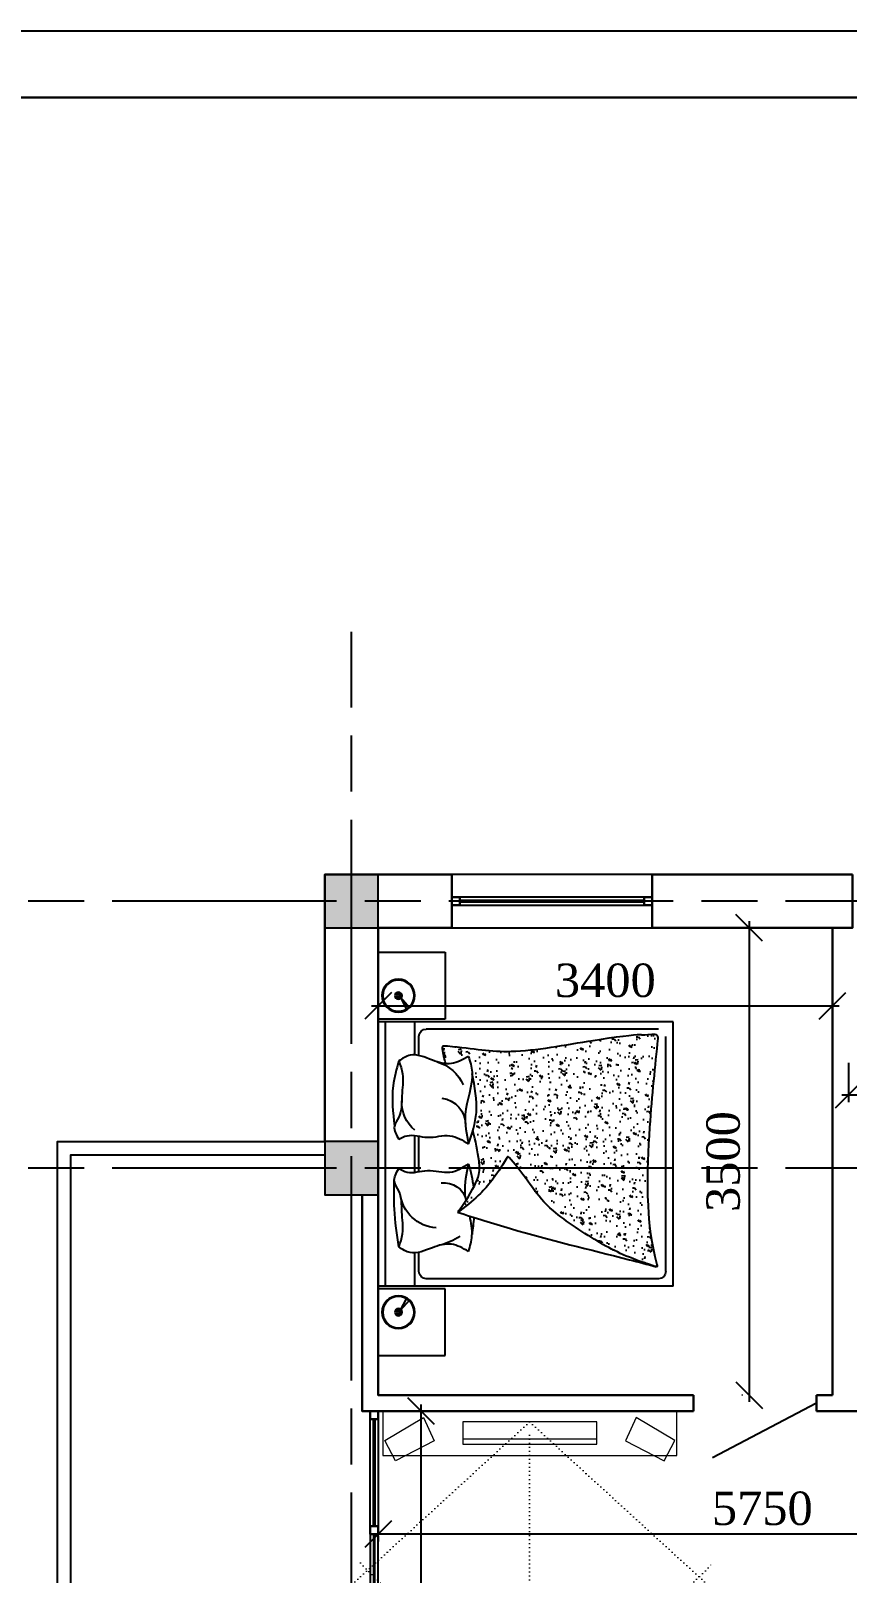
# Model space of a CAD drawing. Header units: inches. Extents: x 2870606 to 3671143, y -733551 to -473558.
# Drawn here: x 3301172 to 3307282, y -503456 to -491903 of the extents above; entities that cross this region are included whole.
import ezdxf

# ---------------------------------------------------------------- set-up
doc = ezdxf.new("R2010")
doc.units = ezdxf.units.IN
doc.header["$MEASUREMENT"] = 0
doc.linetypes.add('ACAD_ISO07W100', pattern=[3, 0, -3])
doc.linetypes.add('ACAD_ISO08W100', pattern=[36, 24, -3, 6, -3])
doc.layers.add('100_FURNITURE', color=25, linetype='Continuous')
doc.layers.add('A_Windows', color=160, linetype='Continuous')
doc.layers.add('_0', color=7, linetype='Continuous', lineweight=25)
doc.styles.add('J~stule', font='dutch.ttf')
doc.linetypes.add('FENCELINE1', pattern='A,0.25,-0.1,[133,ltypeshp.shx,S=0.1,R=0,X=-0.1,Y=0],-0.1,1', length=1.45)
doc.dimstyles.new('J~style', dxfattribs={"dimscale": 100, "dimtxt": 2.5, "dimasz": 2, "dimexe": 0.55, "dimexo": 0.725, "dimtad": 1, "dimdec": 0, "dimdsep": 46, "dimtxsty": 'J~stule', "dimblk": 'OBLIQUE', "dimcen": 2, "dimdle": 0.5, "dimadec": 0, "dimazin": 0, "dimtfac": 1, "dimtdec": 0, "dimtmove": 0, "dimatfit": 3, "dimfxl": 1, "dimarcsym": 0})

# ---------------------------------------------------------------- blocks, each defined once
blk = doc.blocks.new('_Oblique')
at = {"color": 0, "linetype": 'ByBlock', "lineweight": -2}
blk.add_line((-0.5, -0.5), (0.5, 0.5), dxfattribs=at)
blk = doc.blocks.new('*D520')
at = {"color": 0, "lineweight": -2, "transparency": 16777216}
for p, q in [((3303772, -499070), (3303772, -499262)), ((3307172, -499070), (3307172, -499262)), ((3303722, -499207), (3307222, -499207))]:
    blk.add_line(p, q, dxfattribs=at)
at = {"layer": 'Defpoints', "color": 0, "lineweight": 35, "transparency": 16777216}
for p in [(3303772, -498998), (3307172, -498998), (3307172, -499207)]:
    blk.add_point(p, dxfattribs=at)
at = {"color": 0, "lineweight": -2, "transparency": 16777216, "xscale": 200, "yscale": 200, "zscale": 200, "rotation": 180}
blk.add_blockref('_Oblique', (3303772, -499207), dxfattribs=at)
at = {"color": 0, "lineweight": -2, "transparency": 16777216, "xscale": 200, "yscale": 200, "zscale": 200}
blk.add_blockref('_Oblique', (3307172, -499207), dxfattribs=at)
at = {"color": 0, "transparency": 16777216, "insert": (3305472, -499017), "char_height": 250, "attachment_point": 5, "style": 'J~stule'}
blk.add_mtext('3400', dxfattribs=at)
blk = doc.blocks.new('*D521')
at = {"color": 0, "lineweight": -2, "transparency": 16777216}
for p, q in [((3306548, -498573), (3306548, -502173)), ((3306513, -498623), (3306603, -498623)), ((3306498, -502123), (3306493, -502123))]:
    blk.add_line(p, q, dxfattribs=at)
at = {"layer": 'Defpoints', "color": 0, "lineweight": 35, "transparency": 16777216}
for p in [(3306441, -498623), (3306548, -502123), (3306571, -502123)]:
    blk.add_point(p, dxfattribs=at)
at = {"color": 0, "lineweight": -2, "transparency": 16777216, "xscale": 200, "yscale": 200, "zscale": 200}
for p, rotation in [((3306548, -498623), 90), ((3306548, -502123), 270)]:
    blk.add_blockref('_Oblique', p, dxfattribs=dict(at, rotation=rotation))
at = {"color": 0, "transparency": 16777216, "insert": (3306355, -500373), "char_height": 250, "attachment_point": 5, "rotation": 90, "style": 'J~stule'}
blk.add_mtext('3500', dxfattribs=at)
blk = doc.blocks.new('*D522')
at = {"color": 0, "lineweight": -2, "transparency": 16777216}
for p, q in [((3307292, -499633), (3307292, -499929)), ((3309522, -499633), (3309522, -499929)), ((3307242, -499874), (3309572, -499874))]:
    blk.add_line(p, q, dxfattribs=at)
at = {"layer": 'Defpoints', "color": 0, "lineweight": 35, "transparency": 16777216}
for p in [(3307292, -499560), (3309522, -499560), (3309522, -499874)]:
    blk.add_point(p, dxfattribs=at)
at = {"color": 0, "lineweight": -2, "transparency": 16777216, "xscale": 200, "yscale": 200, "zscale": 200, "rotation": 180}
blk.add_blockref('_Oblique', (3307292, -499874), dxfattribs=at)
at = {"color": 0, "lineweight": -2, "transparency": 16777216, "xscale": 200, "yscale": 200, "zscale": 200}
blk.add_blockref('_Oblique', (3309522, -499874), dxfattribs=at)
at = {"color": 0, "transparency": 16777216, "insert": (3308407, -499684), "char_height": 250, "attachment_point": 5, "style": 'J~stule'}
blk.add_mtext('2230', dxfattribs=at)
blk = doc.blocks.new('iy6tito6ot76o')
at = {"layer": '100_FURNITURE'}
h = blk.add_hatch(dxfattribs=at)
h.set_pattern_fill('AR-CONC', color=256, angle=180, style=0)
h.set_pattern_definition([(230, (2869573.83, 216895.09), (-182.18467, 15.9391), [19.05, -209.55]), (175, (2869573.83, 216895.1), (35.2428, -191.05664), [15.24, -167.64]), (280.451, (2869558.65, 216896.42), (-146.9425, -175.1167), [16.19, -178.09]), (226.1842, (2869573.83, 216844.3), (-271.079, 42.0423), [28.575, -314.325]), (276.6356, (2869551.24, 216847.8), (-237.4042, -247.4256), [24.285, -267.135]), (171.184, (2869573.83, 216844.3), (-237.4046, -247.4251), [22.86, -251.46]), (201, (2869548.43, 216856.99), (-151.6149, 102.2655), [19.05, -209.55]), (146, (2869548.43, 216857), (-61.802, -184.188), [15.24, -167.64]), (251.4514, (2869535.8, 216865.51), (-213.4165, -81.92286), [16.19, -178.09]), (217.5, (2869573.83, 216895.09), (-3.0886, -84.55504), [0, -165.608, 0, -170.18, 0, -168.275]), (187.5, (2869573.83, 216895.09), (-66.81966, -100.18057), [0, -97.028, 0, -161.798, 0, -64.135]), (147.5, (2869630.474, 216895.09), (-135.590595, 5.72874), [0, -63.5, 0, -198.12, 0, -262.89]), (137.5, (2869655.87, 216895.09), (-148.12918, -25.4265), [0, -82.55, 0, -131.572, 0, -186.69])])
edge = h.paths.add_edge_path()
edge.add_spline(control_points=[(2850367, 262864), (2850389, 262655), (2850441, 262170), (2850464, 261480), (2850367, 261149), (2850389, 261157), (2850404, 261162), (2850405, 261162)], knot_values=[5766.267478, 5766.267478, 5766.267478, 5766.267478, 6326.544882, 7063.125625, 7075.853468, 7104.137891, 7105.215597, 7105.215597, 7105.215597, 7105.215597], degree=3, periodic=0)
edge.add_spline(control_points=[(2850405, 261162), (2850593, 261225), (2850752, 261296), (2851288, 261646), (2851309, 261782), (2851491, 261983), (2851582, 261825), (2851683, 261708), (2851788, 261619), (2851870, 261557), (2851833, 261609), (2851812, 261639), (2851803, 261654)], knot_values=[7105.215597, 7105.215597, 7105.215597, 7105.215597, 7482.255608, 7822.118426, 8365.070605, 8376.683952, 8384.467459, 8620.875161, 8806.816714, 8824.217175, 8839.174614, 8855.523867, 8855.523867, 8855.523867, 8855.523867], degree=3, periodic=0)
edge.add_arc((2851966, 261616), 168, 526.9789, 526.98, ccw=False)
edge.add_spline(control_points=[(2851803, 261654), (2851779, 261690), (2851761, 261721), (2851746, 261748)], knot_values=[8855.523867, 8855.523867, 8855.523867, 8855.523867, 8895.532423, 8895.532423, 8895.532423, 8895.532423], degree=3, periodic=0)
edge.add_spline(control_points=[(2851746, 261748), (2851694, 261847), (2851704, 261964), (2851730, 262097), (2851752, 262174)], knot_values=[8895.532423, 8895.532423, 8895.532423, 8895.532423, 9041.086843, 9254.378307, 9254.378307, 9254.378307, 9254.378307], degree=3, periodic=0)
edge.add_spline(control_points=[(2851752, 262174), (2851739, 262219), (2851707, 262358), (2851737, 262502), (2851758, 262599)], knot_values=[94.285977, 94.285977, 94.285977, 94.285977, 220.862167, 485.908125, 485.908125, 485.908125, 485.908125], degree=3, periodic=0)
edge.add_spline(control_points=[(2851758, 262599), (2851758, 262604), (2851760, 262648), (2851772, 262691), (2851784, 262730)], knot_values=[0, 0, 0, 0, 13.110285, 122.324981, 122.324981, 122.324981, 122.324981], degree=3, periodic=0)
edge.add_spline(control_points=[(2851784, 262730), (2851826, 262706), (2851881, 262674), (2851941, 262674), (2851955, 262676)], knot_values=[0, 0, 0, 0, 126.546295, 167.288555, 167.288555, 167.288555, 167.288555], degree=3, periodic=0)
edge.add_spline(control_points=[(2851955, 262676), (2851965, 262711), (2851975, 262753), (2851982, 262813), (2851747, 262791), (2851480, 262735), (2850870, 262853), (2850439, 262907), (2850514, 262886), (2850371, 262899), (2850368, 262874), (2850367, 262864)], knot_values=[3985.05903, 3985.05903, 3985.05903, 3985.05903, 4080.88352, 4095.097586, 4129.948642, 4553.773643, 5047.299708, 5447.379817, 5706.978712, 5742.134282, 5766.267478, 5766.267478, 5766.267478, 5766.267478], degree=3, periodic=0)
for p, q in [((2852460, 263510), (2851960, 263510)), ((2851960, 263510), (2851960, 263009)), ((2852460, 263009), (2852460, 263510)), ((2852226, 263094), (2852294, 263170)), ((2852294, 263170), (2852245, 263080)), ((2850252, 261010), (2850252, 262990)), ((2850252, 262990), (2852460, 262990)), ((2851960, 263009), (2852460, 263009)), ((2852185, 262741), (2852185, 262990)), ((2852405, 261010), (2852405, 262990)), ((2852460, 261010), (2852460, 262990)), ((2850307, 261120), (2850307, 262880)), ((2850362, 262935), (2852100, 262935)), ((2852155, 262737), (2852155, 262880)), ((2852155, 261867), (2852155, 262132)), ((2852185, 261862), (2852185, 262137)), ((2852155, 261120), (2852155, 261263)), ((2852185, 261010), (2852185, 261258)), ((2850252, 261010), (2852460, 261010)), ((2850362, 261065), (2852100, 261065)), ((2851960, 260490), (2851960, 260990)), ((2851960, 260990), (2852460, 260990)), ((2852460, 260990), (2852460, 260490)), ((2852226, 260905), (2852294, 260830)), ((2852294, 260830), (2852245, 260920)), ((2852460, 260490), (2851960, 260490))]:
    blk.add_line(p, q, dxfattribs=at)
for centre, radius in [((2852309, 263185), 123), ((2852309, 263185), 117), ((2852309, 263185), 27), ((2852309, 263185), 21.3), ((2852309, 263185), 10), ((2852309, 260814), 123), ((2852309, 260814), 117), ((2852309, 260814), 27), ((2852309, 260814), 21.3), ((2852309, 260814), 10)]:
    blk.add_circle(centre, radius, dxfattribs=at)
for centre, radius, start, end in [((2852100, 262880), 55, 0, 90), ((2852103, 262398), 303, 106.1016, 156.9049), ((2852003, 262221), 196, 95.3037, 182.1083), ((2852009, 262387), 275, 310.1552, 1.8905), ((2851966, 261616), 168, 82.3063, 166.9792), ((2852005, 261737), 293, 274.1611, 352.3438), ((2852099, 261736), 432, 234.7782, 256.1183), ((2850362, 261120), 55, 180, 270), ((2852100, 261120), 55, 270, 0)]:
    blk.add_arc(centre, radius, start, end, dxfattribs=at)
for points, knots in [([(2851955, 262676), (2851965, 262711), (2851975, 262753), (2851982, 262813), (2851747, 262791), (2851480, 262735), (2850870, 262853), (2850439, 262907), (2850514, 262886), (2850371, 262899), (2850368, 262874), (2850367, 262864)], [3985.05903, 3985.05903, 3985.05903, 3985.05903, 4080.88352, 4095.097586, 4129.948642, 4553.773643, 5047.299708, 5447.379817, 5706.978712, 5742.134282, 5766.267478, 5766.267478, 5766.267478, 5766.267478]), ([(2850367, 262864), (2850389, 262655), (2850441, 262170), (2850464, 261480), (2850367, 261149), (2850586, 261222), (2850752, 261296), (2851288, 261646), (2851309, 261782), (2851491, 261983), (2851582, 261825), (2851683, 261708), (2851788, 261619), (2851870, 261557), (2851692, 261806), (2851700, 261943), (2851730, 262097), (2851752, 262174)], [5766.267478, 5766.267478, 5766.267478, 5766.267478, 6326.544882, 7063.125625, 7075.853468, 7104.137891, 7482.255608, 7822.118426, 8365.070605, 8376.683952, 8384.467459, 8620.875161, 8806.816714, 8824.217175, 8839.174614, 9041.086843, 9254.378307, 9254.378307, 9254.378307, 9254.378307]), ([(2851803, 261654), (2851806, 261671), (2851818, 261761), (2851799, 261852), (2851784, 261926)], [355.798164, 355.798164, 355.798164, 355.798164, 402.016842, 604.685285, 604.685285, 604.685285, 604.685285]), ([(2851784, 261269), (2851772, 261308), (2851747, 261396), (2851764, 261485), (2851775, 261535)], [0, 0, 0, 0, 109.214696, 246.634525, 246.634525, 246.634525, 246.634525])]:
    blk.add_open_spline(points, degree=3, knots=knots, dxfattribs=at)
for points in [[(2851784, 262730), (2851758, 262613), (2851809, 262295), (2851784, 262074)], [(2851784, 262730), (2851912, 262676), (2852055, 262702), (2852221, 262739), (2852306, 262696)], [(2851784, 262074), (2851725, 262309), (2851758, 262599)], [(2852306, 262696), (2852278, 262599), (2852283, 262434), (2852306, 262275), (2852339, 262207), (2852306, 262109)], [(2852306, 262696), (2852349, 262509), (2852338, 262211)], [(2852306, 262109), (2852244, 262136), (2852092, 262124), (2851923, 262136), (2851784, 262074)], [(2852306, 261890), (2852244, 261863), (2852092, 261875), (2851923, 261863), (2851784, 261926)], [(2852306, 261303), (2852278, 261400), (2852283, 261565), (2852306, 261724), (2852339, 261792), (2852306, 261890)], [(2852306, 261303), (2852339, 261586), (2852340, 261807)], [(2851867, 261563), (2851469, 261440), (2850580, 261207), (2850379, 261155)], [(2851784, 261269), (2851912, 261323), (2852055, 261297), (2852221, 261260), (2852306, 261303)]]:
    blk.add_spline(points, degree=3, dxfattribs=at)
for points in [[(2851784, 261926), (2851769, 261867), (2851755, 261808), (2851746, 261748)], [(2851744, 261525), (2851747, 261482), (2851753, 261439), (2851758, 261395)]]:
    blk.add_open_spline(points, degree=3, dxfattribs=at)
blk = doc.blocks.new('FSDFTV')
at = {"color": 33, "linetype": 'ACAD_ISO07W100', "lineweight": 13, "ltscale": 10}
for p, q in [((2, 179), (2, 2037)), ((2, 79), (-1440, 1399)), ((2, 79), (1376, 1338))]:
    blk.add_line(p, q, dxfattribs=at)
at = {"color": 33, "linetype": 'ByBlock', "lineweight": 13}
for points in [[(-1086, 219), (-796, 48), (-716, 221), (-1006, 372)], [(1086, 219), (796, 48), (716, 221), (1006, 372)], [(-1101, 0), (1101, 0), (1101, 331), (-1101, 331)], [(-500, 79), (503, 79), (503, 247), (-500, 247)], [(-500, 210), (503, 210), (503, 247), (-500, 247)]]:
    blk.add_lwpolyline(points, close=True, dxfattribs=at)
at = {"color": 33, "linetype": 'ACAD_ISO07W100', "lineweight": 13, "ltscale": 10}
blk.add_arc((-51, -54), 1776, 42.0748, 137.9252, dxfattribs=at)
blk = doc.blocks.new('*D523')
at = {"color": 0, "lineweight": -2, "transparency": 16777216}
for p, q in [((3309522, -502969), (3309522, -503220)), ((3309572, -503165), (3303722, -503165)), ((3303772, -503176), (3303772, -503220))]:
    blk.add_line(p, q, dxfattribs=at)
at = {"layer": 'Defpoints', "color": 0, "lineweight": 35, "transparency": 16777216}
for p in [(3309522, -502896), (3303772, -503103), (3303772, -503165)]:
    blk.add_point(p, dxfattribs=at)
at = {"color": 0, "lineweight": -2, "transparency": 16777216, "xscale": 200, "yscale": 200, "zscale": 200, "rotation": 180}
blk.add_blockref('_Oblique', (3303772, -503165), dxfattribs=at)
at = {"color": 0, "lineweight": -2, "transparency": 16777216, "xscale": 200, "yscale": 200, "zscale": 200}
blk.add_blockref('_Oblique', (3309522, -503165), dxfattribs=at)
at = {"color": 0, "transparency": 16777216, "insert": (3306647, -502972), "char_height": 250, "attachment_point": 5, "style": 'J~stule'}
blk.add_mtext('5750', dxfattribs=at)
blk = doc.blocks.new('*D524')
at = {"color": 0, "lineweight": -2, "transparency": 16777216}
for p, q in [((3304094, -506273), (3304094, -502193)), ((3303845, -502243), (3304149, -502243)), ((3303845, -506223), (3304149, -506223))]:
    blk.add_line(p, q, dxfattribs=at)
at = {"layer": 'Defpoints', "color": 0, "lineweight": 35, "transparency": 16777216}
for p in [(3303772, -502243), (3304094, -502243), (3303772, -506223)]:
    blk.add_point(p, dxfattribs=at)
at = {"color": 0, "lineweight": -2, "transparency": 16777216, "xscale": 200, "yscale": 200, "zscale": 200}
for p, rotation in [((3304094, -502243), 90), ((3304094, -506223), 270)]:
    blk.add_blockref('_Oblique', p, dxfattribs=dict(at, rotation=rotation))
at = {"color": 0, "transparency": 16777216, "insert": (3303904, -504233), "char_height": 250, "attachment_point": 5, "rotation": 90, "style": 'J~stule'}
blk.add_mtext('3980', dxfattribs=at)
blk = doc.blocks.new('*U65')
at = {"color": 7, "lineweight": 30}
for points in [[(0, 60), (60, 60), (60, 0), (0, 0)], [(1500, 60), (1440, 60), (1440, 0), (1500, 0)]]:
    blk.add_lwpolyline(points, close=True, dxfattribs=at)
at = {"color": 4, "lineweight": 25}
for points in [[(60, 60), (1440, 60), (1440, 0), (60, 0)], [(60, 35), (1440, 35), (1440, 25), (60, 25)]]:
    blk.add_lwpolyline(points, close=True, dxfattribs=at)
blk = doc.blocks.new('*U75')
at = {"color": 7, "lineweight": 30}
for points in [[(0, 60), (60, 60), (60, 0), (0, 0)], [(810, 60), (750, 60), (750, 0), (810, 0)]]:
    blk.add_lwpolyline(points, close=True, dxfattribs=at)
at = {"color": 4, "lineweight": 25}
for points in [[(60, 60), (750, 60), (750, 0), (60, 0)], [(60, 35), (750, 35), (750, 25), (60, 25)]]:
    blk.add_lwpolyline(points, close=True, dxfattribs=at)
blk = doc.blocks.new('*U77')
at = {"color": 7, "lineweight": 30}
for points in [[(0, 60), (60, 60), (60, 0), (0, 0)], [(920, 60), (860, 60), (860, 0), (920, 0)]]:
    blk.add_lwpolyline(points, close=True, dxfattribs=at)
at = {"color": 4, "lineweight": 25}
for points in [[(60, 60), (860, 60), (860, 0), (60, 0)], [(60, 35), (860, 35), (860, 25), (60, 25)]]:
    blk.add_lwpolyline(points, close=True, dxfattribs=at)

msp = doc.modelspace()

# ---------------------------------------------------------------- hatches: boundary and pattern name
h = msp.add_hatch(color=256)
h.dxf.hatch_style = 1
h.paths.add_polyline_path([(3303772.01, -498623.13), (3303772.01, -498223.13), (3303372.01, -498223.13), (3303372.01, -498623.13)])
h = msp.add_hatch(color=256)
h.dxf.hatch_style = 1
h.paths.add_polyline_path([(3303372.01, -500223.13), (3303372.01, -500623.13), (3303772.01, -500623.13), (3303772.01, -500223.13)])

# ---------------------------------------------------------------- linework, layer by layer
at = {"color": 252, "linetype": 'ACAD_ISO08W100', "ltscale": 70}
for p, q in [((3303572.01, -524692.02), (3303572.01, -496403.85)), ((3366460.93, -498423.13), (3300567.24, -498423.13)), ((3366460.93, -500423.13), (3300567.24, -500423.13))]:
    msp.add_line(p, q, dxfattribs=at)
at = {"lineweight": 30}
for p, q in [((3304322.01, -498223.13), (3304322.01, -498623.13)), ((3307171.96, -498623.13), (3307171.96, -502123.14)), ((3306131.96, -502123.14), (3306131.96, -502243.14)), ((3307051.96, -502123.14), (3307051.96, -502243.14))]:
    msp.add_line(p, q, dxfattribs=at)
for p, q in [((3305822.01, -498223.13), (3304322.01, -498223.13)), ((3304322.01, -498623.13), (3305822.01, -498623.13)), ((3307051.96, -502183.14), (3306273.56, -502592.6))]:
    msp.add_line(p, q)
for points in [[(3294143.15, -545903.23), (3294143.15, -491903.23), (3369143.15, -491903.23), (3369143.15, -545903.23)], [(3303372.01, -498223.13), (3303372.01, -498623.13), (3303772.01, -498623.13), (3303772.01, -498223.13)], [(3303772.01, -500623.13), (3303772.01, -500223.13), (3303372.01, -500223.13), (3303372.01, -500623.13)]]:
    msp.add_lwpolyline(points, close=True)
msp.add_lwpolyline([(3296143.15, -545403.23), (3296143.15, -492403.23), (3368643.15, -492403.23), (3368643.15, -545403.23)], close=True, dxfattribs=at)
for points in [[(3303372.01, -500223.13), (3303372.01, -498223.13), (3304322.01, -498223.13)], [(3305822.01, -498223.13), (3305822.01, -498623.13), (3307322.01, -498623.13), (3307322.01, -498223.13)], [(3305822.01, -498223.13), (3307322.01, -498223.13)], [(3303772.01, -500623.13), (3303772.01, -498623.13), (3304322.01, -498623.13)], [(3306131.96, -502123.14), (3303772.01, -502123.14), (3303772.01, -500223.13)], [(3306131.96, -502243.14), (3303652.01, -502243.14), (3303652.01, -500623.13)], [(3307171.96, -502123.14), (3307051.96, -502123.14)], [(3307932.01, -502243.14), (3307051.96, -502243.14)]]:
    msp.add_lwpolyline(points, dxfattribs=at)
msp.add_lwpolyline([(3303372.01, -506623.13), (3301372.01, -506623.13), (3301372.01, -500223.13), (3303372.01, -500223.13)])
at = {"linetype": 'FENCELINE1', "ltscale": 200}
msp.add_lwpolyline([(3303372.01, -506523.13), (3301472.01, -506523.13), (3301472.01, -500323.13), (3303372.01, -500323.13)], dxfattribs=at)

# ---------------------------------------------------------------- block references
at = {"color": 1, "xscale": -1}
msp.add_blockref('iy6tito6ot76o', (6156232.07, -762315.21), dxfattribs=at)
at = {"layer": '_0', "rotation": 180}
msp.add_blockref('FSDFTV', (3304907.46, -502243.14), dxfattribs=at)
at = {"layer": 'A_Windows', "color": 5, "lineweight": 30, "xscale": -1}
for name, p, rotation in [('*U65', (3305822.01, -498453.13), 359.9999846070635), ('*U75', (3303712.01, -503913.13), 269.9999846070635)]:
    msp.add_blockref(name, p, dxfattribs=dict(at, rotation=rotation))
at = {"layer": 'A_Windows', "color": 5, "lineweight": 30, "rotation": 270.0000153929365}
msp.add_blockref('*U77', (3303712.01, -502243.14), dxfattribs=at)

# ---------------------------------------------------------------- dimensions: what is measured, and where the dimension line sits
for base, p1, p2, picture, middle in [((3306548.2, -502123.14), (3306440.57, -498623.13), (3306570.57, -502123.14), '*D521', (3306355.49, -500373.13)), ((3304094.22, -502243.14), (3303772.01, -506223.13), (3303772.01, -502243.14), '*D524', (3303904.03, -504233.13))]:
    dim = msp.add_linear_dim(base=base, p1=p1, p2=p2, angle=90, dimstyle='J~style', override={"dimdec": 1, "dimtdec": 1})
    dim.commit()
    dim.dimension.update_dxf_attribs({"geometry": picture, "text_midpoint": middle})
for base, p1, p2, picture, middle in [((3307171.9597, -499206.5454), (3303772.0096, -498997.8831), (3307171.9597, -498997.8831), '*D520', (3305471.9846, -499016.5315)), ((3309522.0096, -499874.002), (3307291.9597, -499560.1085), (3309522.0096, -499560.1085), '*D522', (3308406.9846, -499683.9882)), ((3303772.01, -503164.52), (3309522.01, -502896.04), (3303772.01, -503103.13), '*D523', (3306647.01, -502971.82))]:
    dim = msp.add_linear_dim(base=base, p1=p1, p2=p2, dimstyle='J~style', override={"dimdec": 1, "dimtdec": 1})
    dim.commit()
    dim.dimension.update_dxf_attribs({"geometry": picture, "text_midpoint": middle})

doc.saveas('drawing.dxf')
